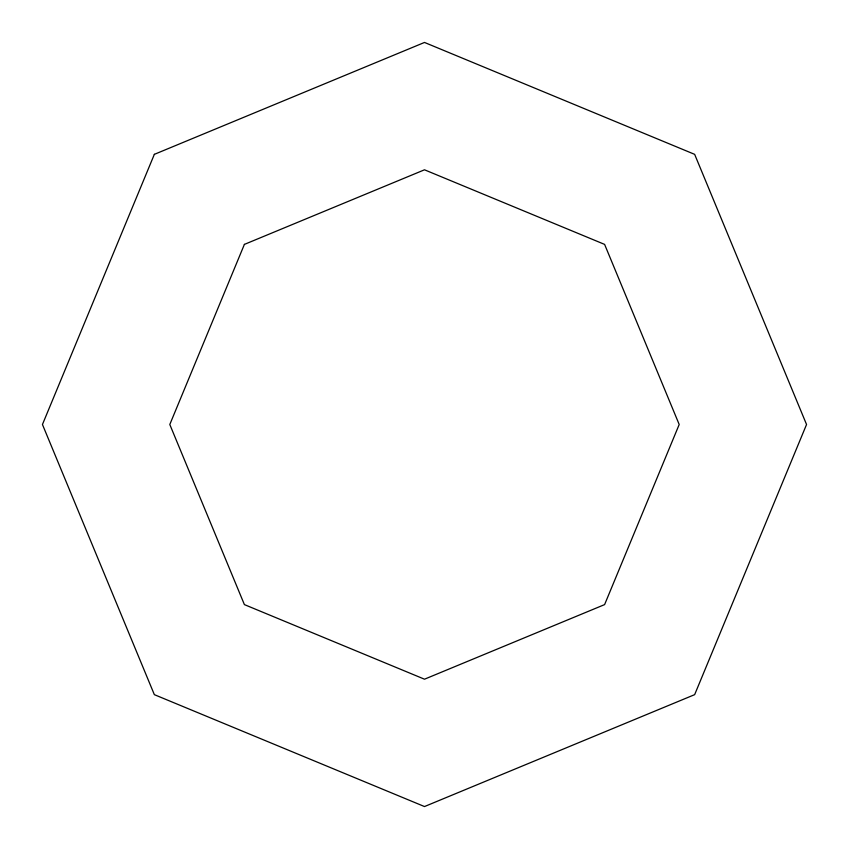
<?xml version="1.0" encoding="UTF-8"?>
<svg xmlns="http://www.w3.org/2000/svg" width="849" height="849" viewBox="0 0 849 849"><rect width="100%" height="100%" fill="white"/><g stroke="black" fill="none" stroke-linecap="round" stroke-linejoin="round"><path stroke-width="1.27" d="M154.348 154.348L42.45 424.5L154.348 694.652L424.5 806.55L694.652 694.652L806.55 424.5L694.652 154.348L424.5 42.45L154.348 154.348M244.395 244.395L169.8 424.5L244.395 604.605L424.5 679.2L604.605 604.605L679.2 424.5L604.605 244.395L424.5 169.8L244.395 244.395"/></g></svg>
